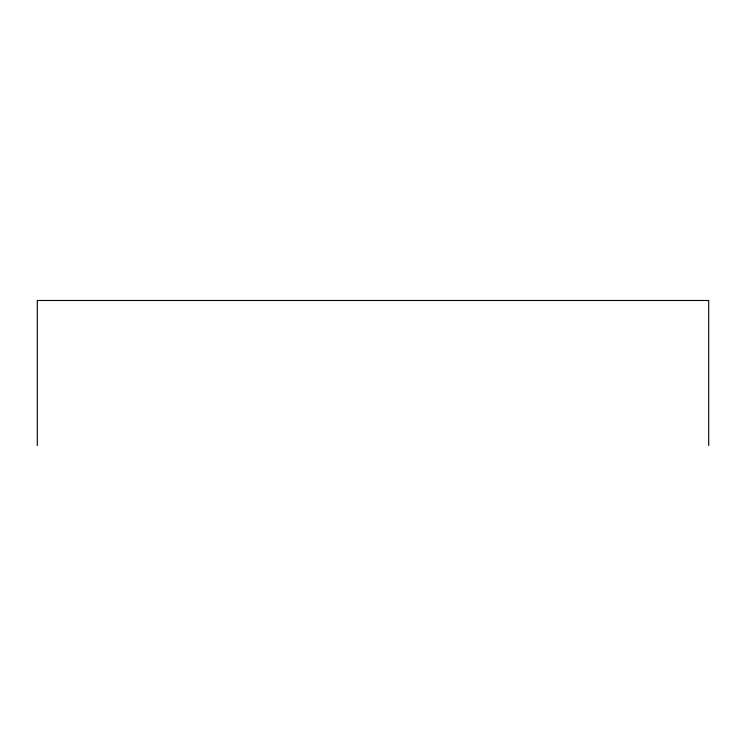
<?xml version="1.0" encoding="UTF-8"?>
<svg xmlns="http://www.w3.org/2000/svg" width="746" height="746" viewBox="0 0 746 746"><rect width="100%" height="100%" fill="white"/><g stroke="black" fill="none" stroke-linecap="round" stroke-linejoin="round"><path stroke-width="1.12" d="M708.7 445.511L708.7 300.489L37.3 300.489L37.3 445.511"/></g></svg>
